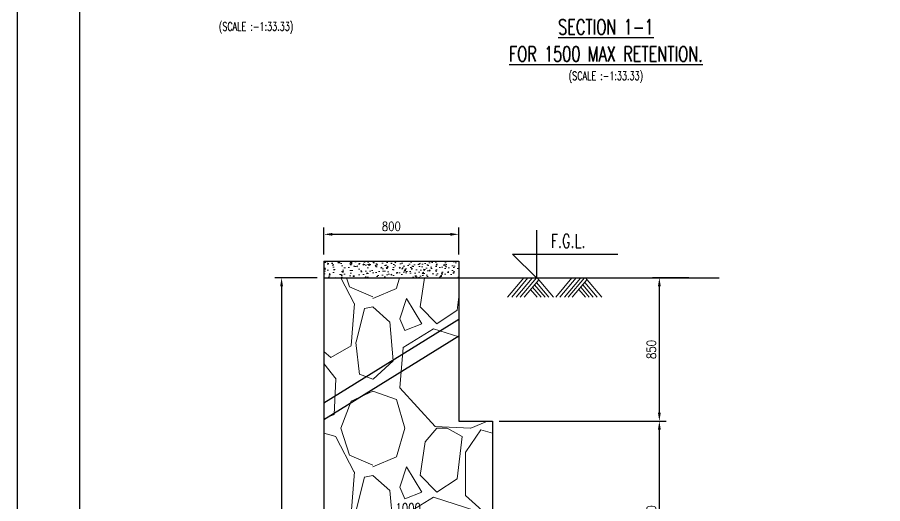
# Model space of a CAD drawing. Extents: x 345615 to 1272425, y -526289 to -156124.
# Drawn here: x 611343 to 637032, y -308272 to -293833 of the extents above; entities that cross this region are included whole.
import ezdxf
from ezdxf.enums import TextEntityAlignment as Align
from ezdxf.lldxf.tags import DXFTag

# ---------------------------------------------------------------- set-up
doc = ezdxf.new("R2010")
doc.units = 0
doc.header["$LTSCALE"] = 500
doc.header["$MEASUREMENT"] = 0
doc.header["$PDMODE"] = 35
doc.header["$PDSIZE"] = -15
doc.layers.get('DEFPOINTS').update_dxf_attribs({"color": 4})
for name, color, linetype in [('BENOS', 4, 'Continuous'), ('S-DIM-1', 5, 'Continuous'), ('S-TEXT', 2, 'Continuous'), ('S-TITIL', 6, 'Continuous'), ('s_TITILE', 9, 'Continuous')]:
    doc.layers.add(name, color=color, linetype=linetype)
doc.layers.add('hatch', color=7, linetype='Continuous', lineweight=5)
doc.layers.add('RIDE-PROFILE', color=8, linetype='Continuous', lineweight=25)
doc.styles.add('ROMANS', font='simplex.shx', dxfattribs={"width": 0.8, "height": 275, "bigfont": 'bigfont.shx'})
tags = doc.linetypes.add('HIDDEN', pattern=[0.375, 0.25, -0.125]).pattern_tags.tags
tags[6:7] = [DXFTag(74, 4), DXFTag(75, 0), DXFTag(340, '0'), DXFTag(46, 1.0), DXFTag(50, 0.0), DXFTag(44, 0.0), DXFTag(45, 0.0)]
tags[4:5] = [DXFTag(74, 4), DXFTag(75, 0), DXFTag(340, '0'), DXFTag(46, 1.0), DXFTag(50, 0.0), DXFTag(44, 0.0), DXFTag(45, 0.0)]
doc.dimstyles.new('dim20', dxfattribs={"dimtxt": 250, "dimasz": 250, "dimexe": 200, "dimexo": 200, "dimgap": 100, "dimtad": 1, "dimdec": 0, "dimlfac": 0.2, "dimzin": 0, "dimdsep": 46, "dimtxsty": 'ROMANS', "dimcen": 0, "dimclrd": 5, "dimclre": 5, "dimclrt": 4, "dimadec": 0, "dimazin": 0, "dimtfac": 1, "dimtdec": 0, "dimtix": 1, "dimtofl": 0, "dimtmove": 2, "dimatfit": 3, "dimfxl": 0, "dimtolj": 1, "dimtzin": 0, "dimlwd": -1, "dimlwe": -1, "dimarcsym": 0})

# ---------------------------------------------------------------- blocks, each defined once
blk = doc.blocks.new('*D191')
at = {"layer": 'DEFPOINTS', "color": 0}
for p in [(620447, -308634), (620447, -308634), (625447, -308634)]:
    blk.add_point(p, dxfattribs=at)
at = {"layer": 'S-DIM-1', "color": 5}
blk.add_line((625197, -308634), (620697, -308634), dxfattribs=at)
for points in [[(620697, -308592), (620697, -308676), (620447, -308634)], [(625197, -308592), (625197, -308676), (625447, -308634)]]:
    blk.add_solid(points, dxfattribs=at)
at = {"layer": 'S-DIM-1', "color": 4, "insert": (622947, -308396), "char_height": 275, "attachment_point": 5, "style": 'ROMANS'}
blk.add_mtext('\\A1;1000', dxfattribs=at)
blk = doc.blocks.new('*D194')
at = {"layer": 'DEFPOINTS', "color": 0}
for p in [(625447, -305820), (630403, -305820), (626447, -311570)]:
    blk.add_point(p, dxfattribs=at)
at = {"layer": 'S-DIM-1', "color": 5}
for p, q in [((625647, -305820), (630603, -305820)), ((630403, -311320), (630403, -306070)), ((626647, -311570), (630603, -311570))]:
    blk.add_line(p, q, dxfattribs=at)
for points in [[(630361, -306070), (630444, -306070), (630403, -305820)], [(630361, -311320), (630444, -311320), (630403, -311570)]]:
    blk.add_solid(points, dxfattribs=at)
at = {"layer": 'S-DIM-1', "color": 4, "insert": (630165, -308695), "char_height": 275, "attachment_point": 5, "rotation": 90, "style": 'ROMANS'}
blk.add_mtext('\\A1;1150', dxfattribs=at)
blk = doc.blocks.new('*D195')
at = {"layer": 'DEFPOINTS', "color": 0}
for p in [(630403, -301570), (631478, -301570), (625447, -305820)]:
    blk.add_point(p, dxfattribs=at)
at = {"layer": 'S-DIM-1', "color": 5}
for p, q in [((631278, -301570), (630203, -301570)), ((630403, -305570), (630403, -301820)), ((625647, -305820), (630603, -305820))]:
    blk.add_line(p, q, dxfattribs=at)
for points in [[(630361, -301820), (630444, -301820), (630403, -301570)], [(630361, -305570), (630444, -305570), (630403, -305820)]]:
    blk.add_solid(points, dxfattribs=at)
at = {"layer": 'S-DIM-1', "color": 4, "insert": (630165, -303695), "char_height": 275, "attachment_point": 5, "rotation": 90, "style": 'ROMANS'}
blk.add_mtext('\\A1;850', dxfattribs=at)
blk = doc.blocks.new('*D196')
at = {"layer": 'DEFPOINTS', "color": 0}
for p in [(620447, -301570), (619188, -321570), (620447, -321570)]:
    blk.add_point(p, dxfattribs=at)
at = {"layer": 'S-DIM-1', "color": 5}
for p, q in [((620247, -301570), (618988, -301570)), ((619188, -301820), (619188, -321320)), ((620247, -321570), (618988, -321570))]:
    blk.add_line(p, q, dxfattribs=at)
for points in [[(619146, -301820), (619230, -301820), (619188, -301570)], [(619146, -321320), (619230, -321320), (619188, -321570)]]:
    blk.add_solid(points, dxfattribs=at)
at = {"layer": 'S-DIM-1', "color": 4, "insert": (618951, -311570), "char_height": 275, "attachment_point": 5, "rotation": 90, "style": 'ROMANS'}
blk.add_mtext('\\A1;4000', dxfattribs=at)
blk = doc.blocks.new('*D188')
at = {"layer": 'DEFPOINTS', "color": 0}
for p in [(620447, -300276), (620447, -301070), (624447, -301070)]:
    blk.add_point(p, dxfattribs=at)
at = {"layer": 'S-DIM-1', "color": 5}
for p, q in [((620447, -300870), (620447, -300076)), ((624197, -300276), (620697, -300276)), ((624447, -300870), (624447, -300076))]:
    blk.add_line(p, q, dxfattribs=at)
for points in [[(620697, -300234), (620697, -300318), (620447, -300276)], [(624197, -300234), (624197, -300318), (624447, -300276)]]:
    blk.add_solid(points, dxfattribs=at)
at = {"layer": 'S-DIM-1', "color": 4, "insert": (622447, -300038), "char_height": 275, "attachment_point": 5, "style": 'ROMANS'}
blk.add_mtext('\\A1;800', dxfattribs=at)
blk = doc.blocks.new('zw$155A')
at = {"layer": 's_TITILE', "color": 7}
blk.add_lwpolyline([(0, 0), (88000, 0), (88000, 58000), (0, 58000)], close=True, dxfattribs=at)
at = {"layer": 's_TITILE', "color": 1}
blk.add_lwpolyline([(1300, 800), (78500, 800), (78500, 57200), (1300, 57200)], close=True, dxfattribs=at)

msp = doc.modelspace()

# ---------------------------------------------------------------- hatches: boundary and pattern name
at = {"layer": 'hatch'}
h = msp.add_hatch(dxfattribs=at)
h.set_pattern_fill('AR-CONC', color=256, scale=50, style=0)
h.set_pattern_definition([(50, (98906.07, 89779.64), (358.63009, -31.37607), [37.5, -412.5]), (355, (98906.07, 89779.64), (-69.37567, 376.09607), [30, -330]), (100.4514, (98935.95, 89777.03), (289.2547, 344.71977), [31.8701, -350.57106]), (46.1842, (98906.07, 89879.64), (533.62052, -82.7595), [56.25, -618.75]), (96.6356, (98950.54, 89872.75), (467.33135, 487.05894), [47.80514, -525.8565]), (351.1842, (98906.07, 89879.64), (467.33097, 487.0593), [45, -495]), (21, (98956.07, 89854.64), (298.45353, -201.30945), [37.5, -412.5]), (326, (98956.07, 89854.64), (121.65767, 362.57502), [30, -330]), (71.4514, (98980.94, 89837.87), (420.11131, 161.26525), [31.8701, -350.57106]), (37.5, (98906.07, 89779.64), (6.079928, 166.446927), [0, -326, 0, -335, 0, -331.25]), (7.5, (98906.07, 89779.64), (131.53477, 197.205856), [0, -191, 0, -318.5, 0, -126.25]), (327.5, (98794.57, 89779.64), (266.911218, -11.277436), [0, -125, 0, -390, 0, -517.5]), (317.5, (98744.57, 89779.64), (291.593085, 50.05249), [0, -162.5, 0, -259, 0, -367.5])])
h.paths.add_polyline_path([(624447.295, -301569.779), (624447.295, -301069.779), (620447.295, -301069.779), (620447.295, -301569.779)])
h = msp.add_hatch(dxfattribs=at)
h.set_pattern_fill('GRAVEL', color=256, scale=5000, angle=90, style=0)
h.set_pattern_definition([(318.0128, (111867.7, -367462.62), (45000.0067, -39999.99116), [672.68, -66595.44]), (274.9697, (112367.7, -367912.62), (-4999.956535, 60000.00526), [1154.34, -114279.625]), (222.5104, (112467.7, -369062.62), (55000.04337, 49999.9536), [813.94, -80580.16]), (357.2737, (113717.7, -371012.62), (-100000.00147, 4999.98009), [1051.19, -104067.79]), (22.8337, (114767.7, -371062.62), (-59999.98206, -25000.04953), [1030.775, -102046.865]), (87.2737, (115717.7, -370662.62), (-4999.98009, -100000.00147), [1051.19, -104067.79]), (127.6942, (115767.7, -369612.62), (49999.952026, -65000.03673), [1390.145, -137624.245]), (162.2553, (114917.7, -368512.62), (-109999.981156, 35000.053814), [1312.44, -129931.605]), (211.4296, (113667.7, -368112.62), (-64999.97518, -40000.04117), [1054.75, -104420.365]), (265.2364, (112767.7, -368662.6), (4999.95766, 55000.00473), [1204.16, -59003.815]), (312.3974, (112667.7, -369862.62), (54999.96041, -60000.036755), [1557.24, -154166.875]), (228.8141, (113767.7, -366062.6), (-29999.98657, -35000.01473), [531.505, -52619.22]), (261.4692, (113417.7, -366462.62), (10000.03955, 64999.99142), [1011.185, -100107.555]), (315, (113267.7, -367462.6), (5000.002, -9e-13), [707.105, -6363.96]), (293.1986, (112667.7, -367812.6), (-10000.0066, 24999.99865), [380.79, -37698.075]), (21.8014, (112817.7, -368162.6), (-15000.0014, -4999.9996), [538.515, -26387.31]), (120.9638, (113317.7, -367962.6), (-10000.0124, 14999.9901), [874.645, -28280.115]), (251.5651, (112867.7, -367212.6), (4999.992, 10000.002), [632.455, -15178.935]), (106.3895, (112817.7, -371062.62), (-14999.96355, 50000.01099), [886, -87714.225]), (160.3462, (112567.7, -370212.62), (55000.01068, -19999.97624), [743.305, -73587.04]), (23.1986, (111867.7, -367212.6), (-24999.99865, -10000.0066), [761.575, -37317.29]), (73.6105, (112567.7, -366912.62), (-14999.96355, -50000.01099), [886, -87714.225]), (69.444, (115917.7, -371062.6), (-9999.98, -25000.0092), [854.4, -41865.62]), (24.7751, (116217.7, -370262.62), (-55000.0171, -24999.96095), [715.89, -70873.215]), (156.8014, (116867.7, -367162.6), (-24999.99865, 10000.0066), [761.575, -37317.29]), (107.354, (116167.7, -366862.62), (19999.97251, -65000.0101), [838.155, -82977.12]), (159.444, (116867.7, -369612.6), (25000.0092, -9999.98), [427.2, -42292.82]), (191.3099, (116867.7, -367462.6), (-20000.0038, -4999.9882), [254.95, -25240.145]), (255.9638, (116617.7, -367512.6), (4999.9903, 15000.0027), [1030.775, -19584.75]), (276.009, (116367.7, -368512.62), (-4999.99659, 49999.99875), [955.25, -94569.615]), (33.6901, (113767.7, -367962.6), (-9999.9978, -5000.0067), [721.11, -17306.645]), (83.1572, (114367.7, -367562.62), (10000.03999, 84999.99683), [1258.97, -124637.815]), (150.9454, (114517.7, -366312.6), (35000.00192, -20000.00014), [514.78, -50963.37]), (180, (114067.7, -366062.6), (-5000, -5000), [300, -4700]), (210.2564, (116217.7, -368612.62), (35000.01228, 19999.97443), [694.62, -68767.6]), (138.0128, (115617.7, -368962.62), (-45000.0067, 39999.99116), [1345.36, -65922.76]), (90, (114617.7, -368062.6), (-5000, 5000), [1300, -3700]), (55.3048, (114617.7, -366762.62), (-35000.04305, -49999.9713), [790.57, -78266.37]), (344.0546, (115067.7, -366112.6), (20000.0006, -4999.99945), [728.01, -35672.54]), (297.646, (115767.7, -366312.62), (50000.03857, -94999.97904), [1185.325, -117347.37]), (265.4261, (116317.7, -367362.62), (-4999.974006, -65000.00279), [1253.995, -124145.37])])
h.paths.add_polyline_path([(620447.295, -324569.779), (628447.295, -324569.779), (628447.295, -317319.779), (626447.295, -317319.779), (626447.295, -311569.779), (625447.295, -311569.779), (625447.295, -305819.779), (624447.295, -305819.779), (624447.295, -301569.779), (620447.295, -301569.779)])
h.paths.add_polyline_path([(623011.878, -314393.435), (623882.711, -314393.435), (623882.711, -313980.935), (623011.878, -313980.935)], flags=24)
h.paths.add_polyline_path([(622511.878, -308602.679), (623382.711, -308602.679), (623382.711, -308190.179), (622511.878, -308190.179)], flags=24)
h.paths.add_polyline_path([(624011.878, -320177.174), (624882.711, -320177.174), (624882.711, -319764.674), (624011.878, -319764.674)], flags=24)

# ---------------------------------------------------------------- linework, layer by layer
at = {"color": 2}
msp.add_line((624447.295, -301569.779), (632179.271, -301569.779), dxfattribs=at)
msp.add_lwpolyline([(626750.833, -300154.441), (626750.833, -301569.779), (626043.726, -300862.672), (629172.476, -300862.672)], dxfattribs=at)
at = {"layer": 'BENOS'}
for p, q in [((620447.295, -301069.779), (620447.295, -324569.779)), ((620447.295, -301069.779), (624447.295, -301069.779)), ((624447.295, -301069.779), (624447.295, -305819.779)), ((620447.295, -301569.779), (624447.295, -301569.779)), ((624447.295, -305819.779), (625447.295, -305819.779)), ((625447.295, -305819.779), (625447.295, -311569.779))]:
    msp.add_line(p, q, dxfattribs=at)
at = {"layer": 'hatch'}
for p, q in [((626376.058, -301569.779), (625894.653, -302139.567)), ((626499.951, -301569.779), (626018.546, -302139.567)), ((626631.294, -301573.15), (626152.738, -302139.567)), ((626750.833, -301569.779), (626269.428, -302139.567)), ((626779.201, -301570.645), (627259.874, -302139.567)), ((627806.325, -301569.779), (627324.92, -302139.567)), ((627930.218, -301569.779), (627448.812, -302139.567)), ((628061.561, -301573.15), (627583.005, -302139.567)), ((628181.1, -301569.779), (627699.695, -302139.567)), ((628209.468, -301570.645), (628690.141, -302139.567)), ((626822.996, -301622.481), (626386.118, -302139.567)), ((626639.21, -301840.009), (626892.302, -302139.567)), ((626697.555, -301770.952), (627008.992, -302139.567)), ((626755.9, -301701.895), (627125.682, -302139.567)), ((628253.263, -301622.481), (627816.385, -302139.567)), ((628069.477, -301840.009), (628322.569, -302139.567)), ((628127.822, -301770.952), (628439.259, -302139.567)), ((628186.167, -301701.895), (628555.949, -302139.567)), ((626580.865, -301909.066), (626775.612, -302139.567)), ((628011.132, -301909.066), (628205.879, -302139.567))]:
    msp.add_line(p, q, dxfattribs=at)
at = {"layer": 'RIDE-PROFILE', "color": 2, "linetype": 'HIDDEN', "ltscale": 150}
for p, q in [((624447.295, -302804.276), (620447.295, -305288.725)), ((624447.295, -303294.807), (620447.295, -305779.256))]:
    msp.add_line(p, q, dxfattribs=at)

# ---------------------------------------------------------------- block references
at = {"xscale": 1.420454545454545, "yscale": 1.420454545454545, "zscale": 1.420454545454545}
msp.add_blockref('zw$155A', (611343.115, -348663.35), dxfattribs=at)

# ---------------------------------------------------------------- texts
at = {"layer": 'S-TEXT', "style": 'ROMANS', "width": 0.7}
for p in [(618430.857, -294105.31, 9.84), (628816.381, -295570.201, 11.093)]:
    msp.add_text('(SCALE :-1:33.33)', height=250, dxfattribs=at).set_placement(p, align=Align.MIDDLE_CENTER)
at = {"layer": 'S-TEXT', "color": 2, "ltscale": 11, "style": 'ROMANS', "width": 0.7}
msp.add_text('F.G.L.', height=400, dxfattribs=at).set_placement((627178.019, -300672.443))
at = {"layer": 'S-TITIL', "style": 'ROMANS', "width": 0.7}
for s, p in [('%%USECTION 1-1', (628816.381, -294120.201, 11.093)), ('%%UFOR 1500 MAX RETENTION.', (628816.381, -294920.201, 11.093))]:
    msp.add_text(s, height=450, dxfattribs=at).set_placement(p, align=Align.MIDDLE_CENTER)

# ---------------------------------------------------------------- dimensions: what is measured, and where the dimension line sits
at = {"layer": 'S-DIM-1'}
for base, p1, p2, picture, middle in [((620447.295, -300275.856), (624447.295, -301069.779), (620447.295, -301069.779), '*D188', (622447.295, -300038.356)), ((620447.295, -308633.929), (625447.295, -308633.929), (620447.295, -308633.929), '*D191', (622947.295, -308396.429))]:
    dim = msp.add_linear_dim(base=base, p1=p1, p2=p2, dimstyle='dim20', dxfattribs=at)
    dim.commit()
    dim.dimension.update_dxf_attribs({"geometry": picture, "text_midpoint": middle})
for base, p1, p2, picture, middle in [((619188.064, -321569.779), (620447.295, -301569.779), (620447.295, -321569.779), '*D196', (618950.564, -311569.779)), ((630402.771, -301569.779), (625447.295, -305819.779), (631478.271, -301569.779), '*D195', (630165.271, -303694.779)), ((630402.771, -305819.779), (626447.295, -311569.779), (625447.295, -305819.779), '*D194', (630165.271, -308694.779))]:
    dim = msp.add_linear_dim(base=base, p1=p1, p2=p2, angle=90, dimstyle='dim20', dxfattribs=at)
    dim.commit()
    dim.dimension.update_dxf_attribs({"geometry": picture, "text_midpoint": middle})

doc.saveas('drawing.dxf')
